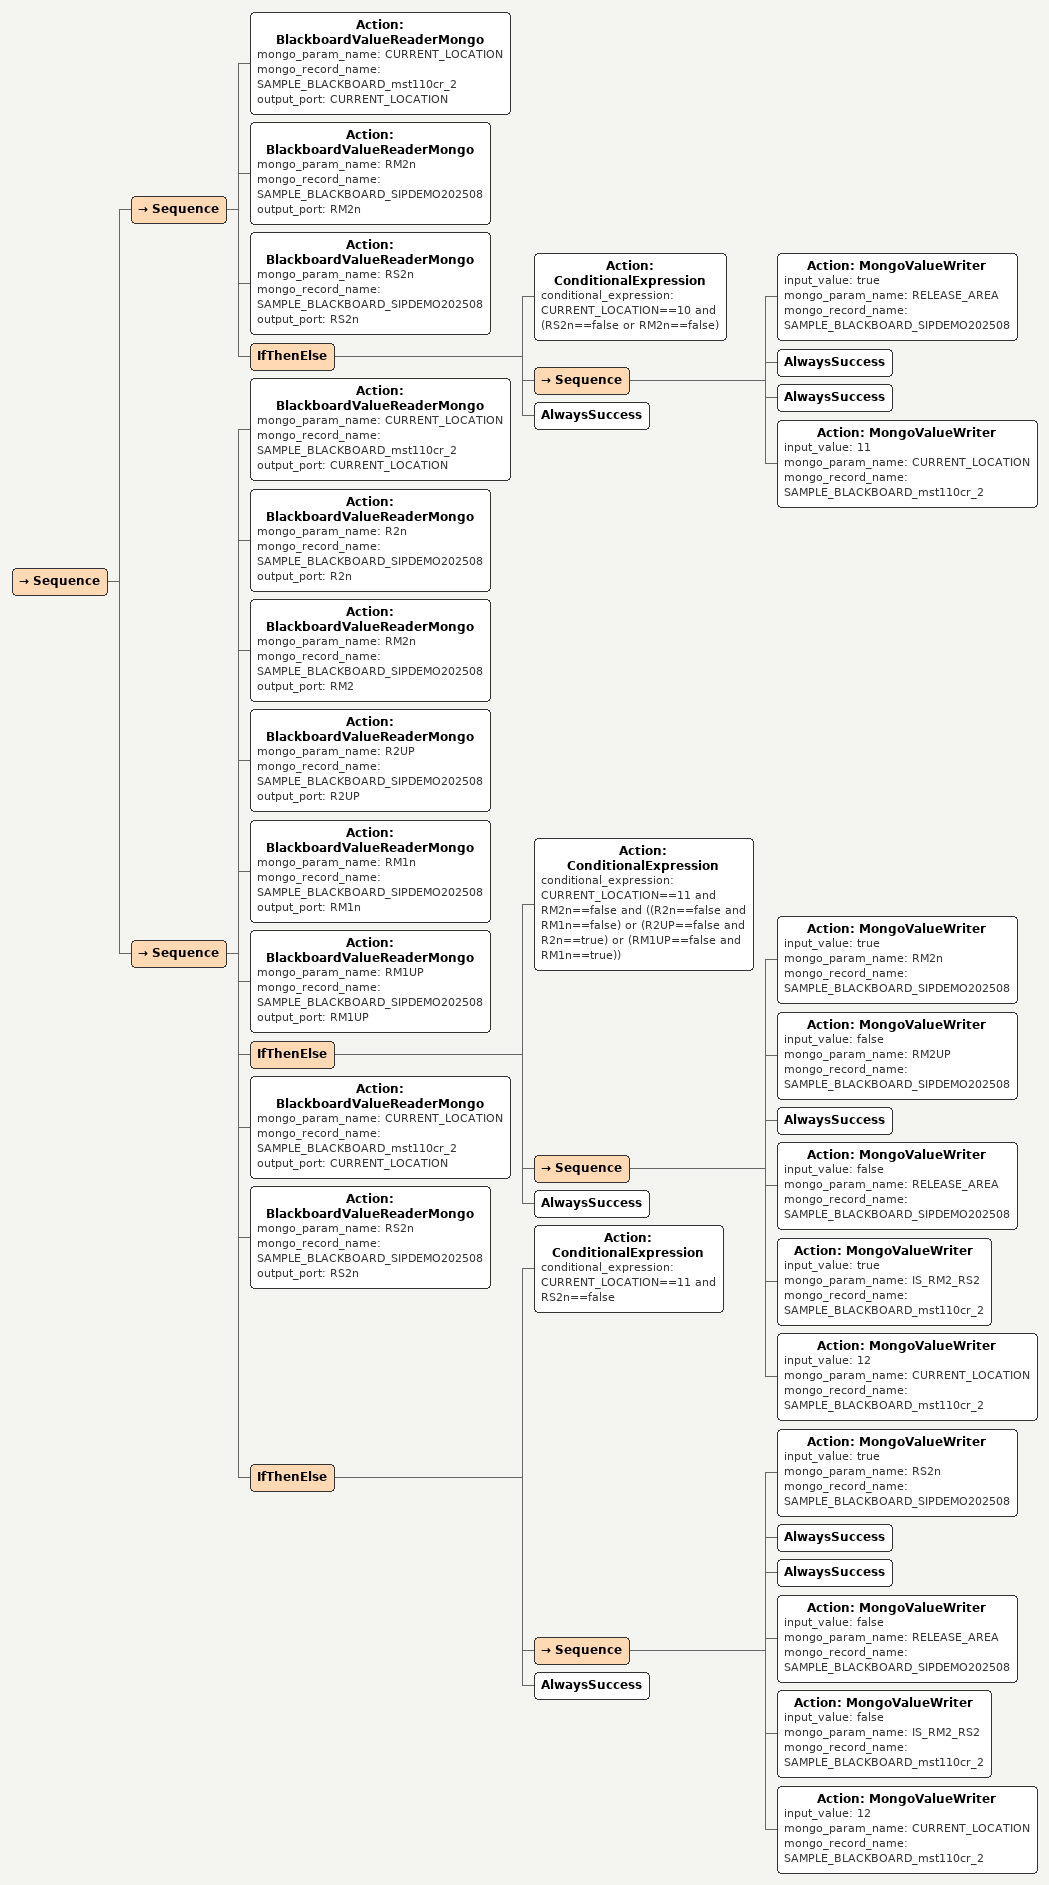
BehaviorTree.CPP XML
<Sequence>
                                        <Sequence>
                                            <Action ID="BlackboardValueReaderMongo" mongo_param_name="CURRENT_LOCATION" mongo_record_name="SAMPLE_BLACKBOARD_mst110cr_2" output_port="CURRENT_LOCATION"/>
                                            <Action ID="BlackboardValueReaderMongo" mongo_param_name="RM2n" mongo_record_name="SAMPLE_BLACKBOARD_SIPDEMO202508" output_port="RM2n"/>
                                            <Action ID="BlackboardValueReaderMongo" mongo_param_name="RS2n" mongo_record_name="SAMPLE_BLACKBOARD_SIPDEMO202508" output_port="RS2n"/>
                                            <IfThenElse>
                                                <Action ID="ConditionalExpression" conditional_expression="CURRENT_LOCATION==10 and 
(RS2n==false or RM2n==false)
"/>
                                                <Sequence>
                                                    <Action ID="MongoValueWriter" input_value="true" mongo_param_name="RELEASE_AREA" mongo_record_name="SAMPLE_BLACKBOARD_SIPDEMO202508"/>
                                                    <AlwaysSuccess/>
                                                    <AlwaysSuccess/>
                                                    <Action ID="MongoValueWriter" input_value="11" mongo_param_name="CURRENT_LOCATION" mongo_record_name="SAMPLE_BLACKBOARD_mst110cr_2"/>
                                                </Sequence>
                                                <AlwaysSuccess/>
                                            </IfThenElse>
                                        </Sequence>
                                        <Sequence>
                                            <Action ID="BlackboardValueReaderMongo" mongo_param_name="CURRENT_LOCATION" mongo_record_name="SAMPLE_BLACKBOARD_mst110cr_2" output_port="CURRENT_LOCATION"/>
                                            <Action ID="BlackboardValueReaderMongo" mongo_param_name="R2n" mongo_record_name="SAMPLE_BLACKBOARD_SIPDEMO202508" output_port="R2n"/>
                                            <Action ID="BlackboardValueReaderMongo" mongo_param_name="RM2n" mongo_record_name="SAMPLE_BLACKBOARD_SIPDEMO202508" output_port="RM2"/>
                                            <Action ID="BlackboardValueReaderMongo" mongo_param_name="R2UP" mongo_record_name="SAMPLE_BLACKBOARD_SIPDEMO202508" output_port="R2UP"/>
                                            <Action ID="BlackboardValueReaderMongo" mongo_param_name="RM1n" mongo_record_name="SAMPLE_BLACKBOARD_SIPDEMO202508" output_port="RM1n"/>
                                            <Action ID="BlackboardValueReaderMongo" mongo_param_name="RM1UP" mongo_record_name="SAMPLE_BLACKBOARD_SIPDEMO202508" output_port="RM1UP"/>
                                            <IfThenElse>
                                                <Action ID="ConditionalExpression" conditional_expression="CURRENT_LOCATION==11 and RM2n==false and ((R2n==false and RM1n==false) or (R2UP==false and R2n==true) or (RM1UP==false and RM1n==true))"/>
                                                <Sequence>
                                                    <Action ID="MongoValueWriter" input_value="true" mongo_param_name="RM2n" mongo_record_name="SAMPLE_BLACKBOARD_SIPDEMO202508"/>
                                                    <Action ID="MongoValueWriter" input_value="false" mongo_param_name="RM2UP" mongo_record_name="SAMPLE_BLACKBOARD_SIPDEMO202508"/>
                                                    <AlwaysSuccess/>
                                                    <Action ID="MongoValueWriter" input_value="false" mongo_param_name="RELEASE_AREA" mongo_record_name="SAMPLE_BLACKBOARD_SIPDEMO202508"/>
                                                    <Action ID="MongoValueWriter" input_value="true" mongo_param_name="IS_RM2_RS2" mongo_record_name="SAMPLE_BLACKBOARD_mst110cr_2"/>
                                                    <Action ID="MongoValueWriter" input_value="12" mongo_param_name="CURRENT_LOCATION" mongo_record_name="SAMPLE_BLACKBOARD_mst110cr_2"/>
                                                </Sequence>
                                                <AlwaysSuccess/>
                                            </IfThenElse>
                                            <Action ID="BlackboardValueReaderMongo" mongo_param_name="CURRENT_LOCATION" mongo_record_name="SAMPLE_BLACKBOARD_mst110cr_2" output_port="CURRENT_LOCATION"/>
                                            <Action ID="BlackboardValueReaderMongo" mongo_param_name="RS2n" mongo_record_name="SAMPLE_BLACKBOARD_SIPDEMO202508" output_port="RS2n"/>
                                            <IfThenElse>
                                                <Action ID="ConditionalExpression" conditional_expression="CURRENT_LOCATION==11 and RS2n==false"/>
                                                <Sequence>
                                                    <Action ID="MongoValueWriter" input_value="true" mongo_param_name="RS2n" mongo_record_name="SAMPLE_BLACKBOARD_SIPDEMO202508"/>
                                                    <AlwaysSuccess/>
                                                    <AlwaysSuccess/>
                                                    <Action ID="MongoValueWriter" input_value="false" mongo_param_name="RELEASE_AREA" mongo_record_name="SAMPLE_BLACKBOARD_SIPDEMO202508"/>
                                                    <Action ID="MongoValueWriter" input_value="false" mongo_param_name="IS_RM2_RS2" mongo_record_name="SAMPLE_BLACKBOARD_mst110cr_2"/>
                                                    <Action ID="MongoValueWriter" input_value="12" mongo_param_name="CURRENT_LOCATION" mongo_record_name="SAMPLE_BLACKBOARD_mst110cr_2"/>
                                                </Sequence>
                                                <AlwaysSuccess/>
                                            </IfThenElse>
                                        </Sequence>
                                    </Sequence>
